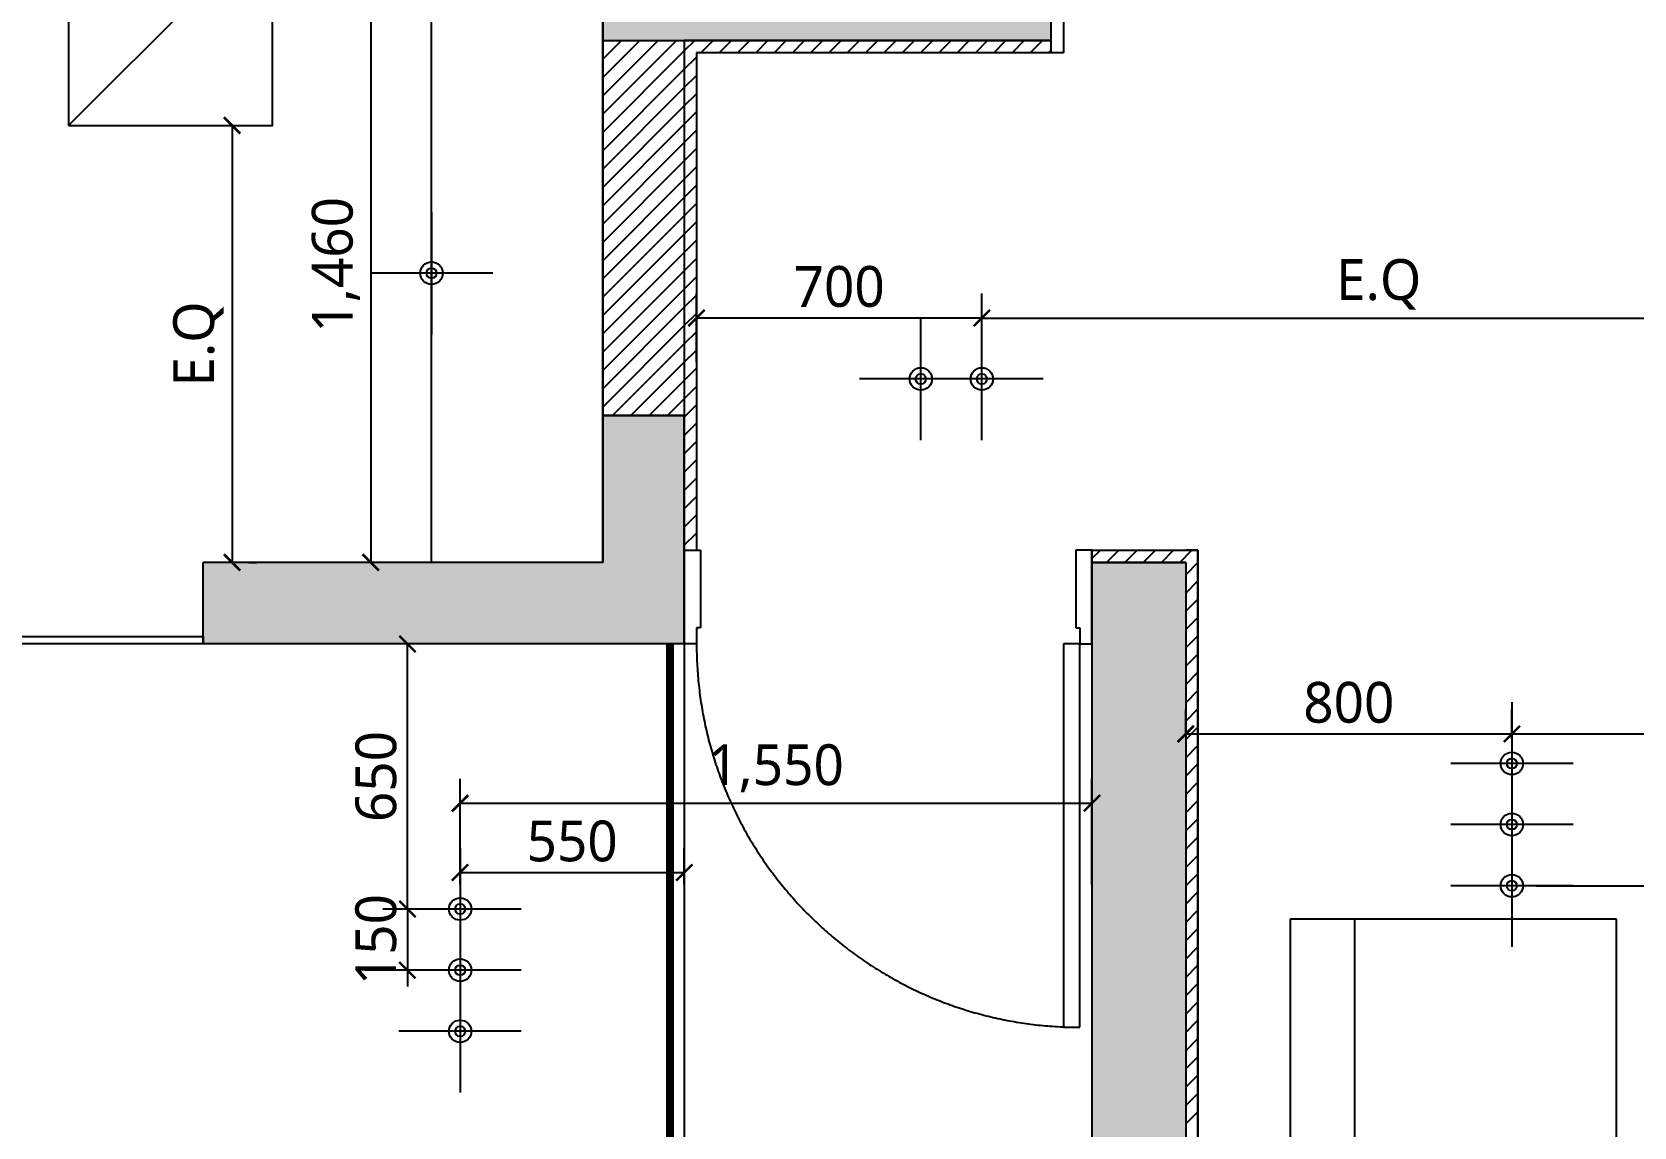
# Model space of a CAD drawing. Header units: millimetres. Extents: x 512 to 764439, y -71 to 559481.
# Drawn here: x 337159 to 341089, y 276426 to 279111 of the extents above; entities that cross this region are included whole.
import ezdxf

# ---------------------------------------------------------------- set-up
doc = ezdxf.new("R2010")
doc.units = ezdxf.units.MM
doc.header["$LTSCALE"] = 50
doc.linetypes.add('CENTER2', pattern=[28.575, 19.05, -3.175, 3.175, -3.175])
doc.linetypes.add('HIDDEN', pattern=[0.375, 0.25, -0.125])
for name, color, linetype in [('#조명', 40, 'Continuous'), ('DIM', 7, 'Continuous'), ('ha', 8, 'Continuous')]:
    doc.layers.add(name, color=color, linetype=linetype)
doc.styles.add('맑은 고딕', font='malgun.ttf')
doc.dimstyles.new('DH IN40', dxfattribs={"dimscale": 40, "dimtxt": 2.5, "dimasz": 1, "dimexe": 1.5, "dimexo": 1.5, "dimtad": 1, "dimdec": 7, "dimlunit": 6, "dimtxsty": '맑은 고딕', "dimblk": 'ARCHTICK', "dimcen": 2.5, "dimclrd": 256, "dimclre": 256, "dimclrt": 256, "dimadec": 0, "dimazin": 0, "dimtfac": 1, "dimtdec": 7, "dimtix": 1, "dimtmove": 0, "dimatfit": 3, "dimldrblk": 'ARCHTICK', "dimfxl": 1, "dimtfillclr": 1, "dimlwd": -1, "dimlwe": -1, "dimarcsym": 0})

# ---------------------------------------------------------------- blocks, each defined once
blk = doc.blocks.new('123123')
at = {"layer": 'ha', "linetype": 'Continuous'}
h = blk.add_hatch(color=8, dxfattribs=at)
h.dxf.hatch_style = 1
h.paths.add_polyline_path([(327221.9, 120647.9), (327221.9, 120977.9), (326991.9, 120977.9), (326991.9, 115837.9), (327221.9, 115837.9)])
h.paths.add_polyline_path([(326071.9, 119477.9), (324731.9, 119477.9), (324731.9, 119277.9), (326071.9, 119277.9)])
h.paths.add_polyline_path([(323831.9, 119477.9), (322821.9, 119477.9), (322821.9, 118447.9), (321491.9, 118447.9), (321491.9, 120777.9), (322691.9, 120777.9), (322691.9, 120977.9), (321291.9, 120977.9), (321291.9, 117667.9), (320191.9, 117667.9), (320191.9, 116287.9), (320391.9, 116287.9), (320391.9, 117467.9), (322851.9, 117467.9), (322851.9, 116147.9), (322621.9, 116147.9), (322621.9, 115967.9), (322881.9, 115967.9), (323721.9, 115967.9), (323721.9, 116147.9), (323021.9, 116147.9), (323021.9, 119277.9), (323831.9, 119277.9)])
h.paths.add_polyline_path([(322621.9, 118247.9), (322621.9, 117667.9), (321491.9, 117667.9), (321491.9, 118247.9)], flags=16)
h.paths.add_polyline_path([(322821.9, 114687.9), (322821.9, 115047.9), (322621.9, 115047.9), (322621.9, 114687.9), (321641.9, 114687.9), (321641.9, 114487.9), (322821.9, 114487.9)])
h.paths.add_polyline_path([(320741.9, 114687.9), (320391.9, 114687.9), (320391.9, 115727.9), (320191.9, 115727.9), (320191.9, 114687.9), (319281.9, 114687.9), (319281.9, 109257.9), (321671.9, 109257.9), (321671.9, 110317.9), (321251.9, 110317.9), (321251.9, 110837.9), (321751.9, 110837.9), (321751.9, 111037.9), (321031.9, 111037.9), (321031.9, 110837.9), (321031.9, 109457.9), (319481.9, 109457.9), (319481.9, 110837.9), (320251.9, 110837.9), (320251.9, 111037.9), (319601.9, 111037.9), (319601.9, 114487.9), (320391.9, 114487.9), (320741.9, 114487.9)])
h.paths.add_polyline_path([(324051.9, 114687.9), (323821.9, 114687.9), (323821.9, 110737.9), (324051.9, 110737.9)])
h.paths.add_polyline_path([(324051.9, 109787.9), (323851.9, 109787.9), (323851.9, 109697.9), (323181.9, 109697.9), (323181.9, 109497.9), (323851.9, 109497.9), (323851.9, 109257.9), (324051.9, 109257.9)])
h.paths.add_polyline_path([(329231.9, 114362.9), (329031.9, 114362.9), (329031.9, 110702.9), (329231.9, 110702.9), (329231.9, 110777.9), (329781.9, 110777.9), (329781.9, 110977.9), (329231.9, 110977.9)])
h.paths.add_polyline_path([(329891.9, 109657.9), (329231.9, 109657.9), (329231.9, 109812.9), (329031.9, 109812.9), (329031.9, 109257.9), (329231.9, 109257.9), (329231.9, 109457.9), (329891.9, 109457.9)])
h.paths.add_polyline_path([(333621.9, 114277.9), (333421.9, 114277.9), (333421.9, 116037.9), (332201.9, 116037.9), (332201.9, 119057.9), (330701.9, 119057.9), (330701.9, 118857.9), (332001.9, 118857.9), (332001.9, 116037.9), (330121.9, 116037.9), (330121.9, 115837.9), (330121.9, 115077.9), (330321.9, 115077.9), (330321.9, 115837.9), (333221.9, 115837.9), (333221.9, 114277.9), (332511.9, 114277.9), (330321.9, 114277.9), (330121.9, 114277.9), (330121.9, 114077.9), (333421.9, 114077.9), (333421.9, 110977.9), (332241.9, 110977.9), (332241.9, 110777.9), (333491.9, 110777.9), (333491.9, 109657.9), (332241.9, 109657.9), (332241.9, 109457.9), (333621.9, 109457.9)])
h.paths.add_polyline_path([(329221.9, 118857.9), (329351.9, 118857.9), (329351.9, 119057.9), (328671.9, 119057.9), (328671.9, 118857.9), (329021.9, 118857.9), (329021.9, 115837.9), (329221.9, 115837.9)])
h.paths.add_polyline_path([(330901.9, 120647.9), (330701.9, 120647.9), (330701.9, 120057.9), (330901.9, 120057.9)])
at = {"layer": 'ha', "color": 8, "linetype": 'Continuous'}
for p, q in [((322201.9, 114687.9), (322201.9, 116147.9)), ((322621.9, 116147.9), (322621.9, 114687.9)), ((323721.9, 115937.9), (323721.9, 116147.9)), ((323751.9, 116147.9), (323751.9, 115937.9)), ((322621.9, 115047.9), (322621.9, 115967.9)), ((322621.9, 115967.9), (322821.9, 115967.9)), ((322821.9, 115967.9), (322821.9, 115047.9)), ((323721.9, 115967.9), (322821.9, 115967.9)), ((322821.9, 115967.9), (322821.9, 114687.9)), ((323721.9, 115937.9), (322851.9, 115937.9)), ((322851.9, 115937.9), (322851.9, 114717.9)), ((323751.9, 115937.9), (323721.9, 115937.9)), ((322821.9, 115047.9), (322621.9, 115047.9)), ((323821.9, 114717.9), (324081.9, 114717.9)), ((323821.9, 114717.9), (323821.9, 114687.9)), ((323821.9, 114687.9), (323821.9, 114717.9)), ((323821.9, 114717.9), (324051.9, 114717.9)), ((324081.9, 114717.9), (324051.9, 114717.9)), ((324081.9, 114717.9), (324081.9, 110937.9)), ((324081.9, 110937.9), (324081.9, 114717.9)), ((322621.9, 114687.9), (322201.9, 114687.9)), ((323821.9, 114687.9), (324051.9, 114687.9)), ((324051.9, 114687.9), (323821.9, 114687.9)), ((324051.9, 114687.9), (324051.9, 110937.9)), ((324051.9, 114687.9), (324051.9, 110937.9)), ((320741.9, 114505.9), (321641.9, 114505.9)), ((321641.9, 114505.9), (321641.9, 114487.9)), ((321641.9, 114487.9), (320741.9, 114487.9)), ((325108.3, 113813.2), (324308.3, 113813.2)), ((324308.3, 113813.2), (324308.3, 113013.2)), ((324466.2, 113813.2), (324466.2, 111413.2)), ((325108.3, 113013.2), (325108.3, 113813.2))]:
    blk.add_line(p, q, dxfattribs=at)
at = {"layer": 'ha', "color": 8}
for p, q in [((322621.9, 115967.9), (322621.9, 116147.9)), ((323721.9, 115967.9), (323721.9, 116147.9)), ((322621.9, 115967.9), (322881.9, 115967.9)), ((322881.9, 115967.9), (323721.9, 115967.9)), ((322621.9, 114687.9), (322621.9, 115047.9)), ((322621.9, 115047.9), (322821.9, 115047.9)), ((322821.9, 114687.9), (322821.9, 115047.9)), ((322621.9, 114687.9), (321641.9, 114687.9)), ((321641.9, 114487.9), (321641.9, 114687.9)), ((322821.9, 114687.9), (322821.9, 114487.9)), ((323821.9, 114687.9), (323821.9, 110737.9)), ((324051.9, 114687.9), (323821.9, 114687.9)), ((324051.9, 114687.9), (324051.9, 110737.9)), ((322821.9, 114487.9), (321641.9, 114487.9))]:
    blk.add_line(p, q, dxfattribs=at)
at = {"layer": 'ha', "color": 8, "linetype": 'Continuous', "transparency": 33554559}
for p, q in [((322621.9, 115966.8), (322623, 115967.9)), ((322621.9, 115921.9), (322667.9, 115967.9)), ((322621.9, 115877), (322712.8, 115967.9)), ((322621.9, 115832.1), (322757.7, 115967.9)), ((322621.9, 115787.2), (322802.6, 115967.9)), ((322821.9, 115942.3), (322847.5, 115967.9)), ((322862.4, 115937.9), (322892.4, 115967.9)), ((322907.3, 115937.9), (322937.3, 115967.9)), ((322952.2, 115937.9), (322982.2, 115967.9)), ((322997.1, 115937.9), (323027.1, 115967.9)), ((323042, 115937.9), (323072, 115967.9)), ((323086.9, 115937.9), (323116.9, 115967.9)), ((323131.8, 115937.9), (323161.8, 115967.9)), ((323176.7, 115937.9), (323206.7, 115967.9)), ((323221.6, 115937.9), (323251.6, 115967.9)), ((323266.5, 115937.9), (323296.5, 115967.9)), ((323311.4, 115937.9), (323341.4, 115967.9)), ((323356.3, 115937.9), (323386.3, 115967.9)), ((323401.2, 115937.9), (323431.2, 115967.9)), ((323446.1, 115937.9), (323476.1, 115967.9)), ((323491, 115937.9), (323521, 115967.9)), ((323535.9, 115937.9), (323565.9, 115967.9)), ((323580.8, 115937.9), (323610.8, 115967.9)), ((323625.7, 115937.9), (323655.7, 115967.9)), ((323670.6, 115937.9), (323700.6, 115967.9)), ((322621.9, 115742.3), (322821.9, 115942.3)), ((322821.9, 115897.4), (322851.9, 115927.4)), ((323715.5, 115937.9), (323721.9, 115944.2)), ((322621.9, 115697.4), (322821.9, 115897.4)), ((322821.9, 115852.5), (322851.9, 115882.5)), ((322621.9, 115652.5), (322821.9, 115852.5)), ((322621.9, 115607.6), (322821.9, 115807.6)), ((322821.9, 115807.6), (322851.9, 115837.6)), ((322621.9, 115562.7), (322821.9, 115762.7)), ((322821.9, 115762.7), (322851.9, 115792.7)), ((322821.9, 115717.8), (322851.9, 115747.8)), ((322621.9, 115517.8), (322821.9, 115717.8)), ((322821.9, 115672.9), (322851.9, 115702.9)), ((322621.9, 115472.9), (322821.9, 115672.9)), ((322821.9, 115628), (322851.9, 115658)), ((322621.9, 115428), (322821.9, 115628)), ((322821.9, 115583.1), (322851.9, 115613.1)), ((322621.9, 115383.1), (322821.9, 115583.1)), ((322821.9, 115538.2), (322851.9, 115568.2)), ((322621.9, 115338.2), (322821.9, 115538.2)), ((322621.9, 115293.3), (322821.9, 115493.3)), ((322821.9, 115493.3), (322851.9, 115523.3)), ((322621.9, 115248.3), (322821.9, 115448.3)), ((322821.9, 115448.3), (322851.9, 115478.3)), ((322821.9, 115403.4), (322851.9, 115433.4)), ((322621.9, 115203.4), (322821.9, 115403.4)), ((322821.9, 115358.5), (322851.9, 115388.5)), ((322621.9, 115158.5), (322821.9, 115358.5)), ((322821.9, 115313.6), (322851.9, 115343.6)), ((322621.9, 115113.6), (322821.9, 115313.6)), ((322821.9, 115268.7), (322851.9, 115298.7)), ((322621.9, 115068.7), (322821.9, 115268.7)), ((322821.9, 115223.8), (322851.9, 115253.8)), ((322645.9, 115047.9), (322821.9, 115223.8)), ((322690.8, 115047.9), (322821.9, 115178.9)), ((322821.9, 115178.9), (322851.9, 115208.9)), ((322735.7, 115047.9), (322821.9, 115134)), ((322821.9, 115134), (322851.9, 115164)), ((322821.9, 115089.1), (322851.9, 115119.1)), ((322780.6, 115047.9), (322821.9, 115089.1)), ((322821.9, 115044.2), (322851.9, 115074.2)), ((322821.9, 114999.3), (322851.9, 115029.3)), ((322821.9, 114954.4), (322851.9, 114984.4)), ((322821.9, 114909.5), (322851.9, 114939.5)), ((322821.9, 114864.6), (322851.9, 114894.6)), ((322821.9, 114819.7), (322851.9, 114849.7)), ((322821.9, 114774.8), (322851.9, 114804.8)), ((322821.9, 114729.9), (322851.9, 114759.9)), ((323821.9, 114697.2), (323842.6, 114717.9)), ((323857.5, 114687.9), (323887.5, 114717.9)), ((323902.4, 114687.9), (323932.4, 114717.9)), ((323947.3, 114687.9), (323977.3, 114717.9)), ((323992.2, 114687.9), (324022.2, 114717.9)), ((324037.1, 114687.9), (324067.1, 114717.9)), ((324051.9, 114657.8), (324081.9, 114687.8)), ((324051.9, 114612.9), (324081.9, 114642.9)), ((324051.9, 114568), (324081.9, 114598)), ((324051.9, 114523.1), (324081.9, 114553.1)), ((324051.9, 114478.2), (324081.9, 114508.2)), ((324051.9, 114433.3), (324081.9, 114463.3)), ((324051.9, 114388.4), (324081.9, 114418.4)), ((324051.9, 114343.5), (324081.9, 114373.5)), ((324051.9, 114298.6), (324081.9, 114328.6)), ((324051.9, 114253.7), (324081.9, 114283.7)), ((324051.9, 114208.8), (324081.9, 114238.8)), ((324051.9, 114163.9), (324081.9, 114193.9)), ((324051.9, 114119), (324081.9, 114149)), ((324051.9, 114074.1), (324081.9, 114104.1)), ((324051.9, 114029.2), (324081.9, 114059.2)), ((324051.9, 113984.3), (324081.9, 114014.3)), ((324051.9, 113939.4), (324081.9, 113969.4)), ((324051.9, 113894.5), (324081.9, 113924.5)), ((324051.9, 113849.6), (324081.9, 113879.6)), ((324051.9, 113804.7), (324081.9, 113834.7)), ((324051.9, 113759.8), (324081.9, 113789.8)), ((324051.9, 113714.9), (324081.9, 113744.9)), ((324051.9, 113670), (324081.9, 113700)), ((324051.9, 113625.1), (324081.9, 113655.1)), ((324051.9, 113580.2), (324081.9, 113610.2)), ((324051.9, 113535.3), (324081.9, 113565.3)), ((324051.9, 113490.4), (324081.9, 113520.4)), ((324051.9, 113445.5), (324081.9, 113475.5)), ((324051.9, 113400.6), (324081.9, 113430.6)), ((324051.9, 113355.7), (324081.9, 113385.7)), ((324051.9, 113310.8), (324081.9, 113340.8))]:
    blk.add_line(p, q, dxfattribs=at)
at = {"layer": 'ha', "color": 8, "linetype": 'Continuous', "transparency": 33554687}
for p, q in [((322821.9, 114487.9), (322821.9, 114717.9)), ((322821.9, 114717.9), (322861.9, 114717.9)), ((322861.9, 114717.9), (322861.9, 114527.9)), ((323821.9, 114717.9), (323781.9, 114717.9)), ((323781.9, 114717.9), (323781.9, 114527.9)), ((323821.9, 114487.9), (323821.9, 114717.9)), ((322861.9, 114527.9), (322851.9, 114527.9)), ((322851.9, 114527.9), (322851.9, 114487.9)), ((323781.9, 114527.9), (323791.9, 114527.9)), ((323791.9, 114527.9), (323791.9, 114487.9)), ((322851.9, 114487.9), (322821.9, 114487.9)), ((323791.9, 114487.9), (323751.9, 114487.9)), ((323751.9, 114487.9), (323751.9, 113547.9)), ((323791.9, 114487.9), (323821.9, 114487.9)), ((323791.9, 113547.9), (323791.9, 114487.9)), ((323751.9, 113547.9), (323791.9, 113547.9))]:
    blk.add_line(p, q, dxfattribs=at)
at = {"layer": 'ha', "color": 8, "ltscale": 20}
blk.add_line((322821.9, 114547.9), (322821.9, 111097.9), dxfattribs=at)
blk.add_line((322821.9, 114547.9), (322821.9, 111097.9), dxfattribs=at)
at = {"layer": 'ha', "color": 8, "linetype": 'CENTER2', "ltscale": 20, "transparency": 33554687}
blk.add_arc((323791.9, 114487.9), 940, 180, 270, dxfattribs=at)
blk = doc.blocks.new('WHAUD')
at = {"layer": '#조명', "linetype": 'Continuous'}
for p, q in [((382552, 278027.6), (382552, 277727.6)), ((382702, 277877.6), (382402, 277877.6))]:
    blk.add_line(p, q, dxfattribs=at)
for radius in [27.5, 12.5]:
    blk.add_circle((382552, 277877.6), radius, dxfattribs=at)
blk = doc.blocks.new('_ArchTick')
at = {"color": 0, "linetype": 'ByBlock', "const_width": 0.15}
blk.add_lwpolyline([(-0.5, -0.5), (0.5, 0.5)], dxfattribs=at)
blk = doc.blocks.new('*D790')
at = {"layer": 'Defpoints', "color": 0, "linetype": 'Continuous', "transparency": 16777216}
for p in [(340789.2, 277390), (339989.2, 277331.4), (340789.2, 277317.6)]:
    blk.add_point(p, dxfattribs=at)
at = {"layer": 'DIM', "transparency": 16777216}
for p, q in [((339989.2, 277391.4), (339989.2, 277450)), ((340789.2, 277377.6), (340789.2, 277450)), ((339989.2, 277390), (340789.2, 277390))]:
    blk.add_line(p, q, dxfattribs=at)
at = {"layer": 'DIM', "linetype": 'Continuous', "transparency": 16777216, "xscale": 40, "yscale": 40, "zscale": 40, "rotation": 180}
blk.add_blockref('_ArchTick', (339989.2, 277390), dxfattribs=at)
at = {"layer": 'DIM', "linetype": 'Continuous', "transparency": 16777216, "xscale": 40, "yscale": 40, "zscale": 40}
blk.add_blockref('_ArchTick', (340789.2, 277390), dxfattribs=at)
at = {"layer": 'DIM', "linetype": 'Continuous', "transparency": 16777216, "insert": (340389.2, 277466.7), "char_height": 100, "attachment_point": 5, "style": '맑은 고딕'}
blk.add_mtext('800', dxfattribs=at)
blk = doc.blocks.new('*D791')
at = {"layer": 'Defpoints', "color": 0, "linetype": 'Continuous', "transparency": 16777216}
for p in [(341789.2, 277390), (340789.2, 277317.6), (341789.2, 277171.2)]:
    blk.add_point(p, dxfattribs=at)
at = {"layer": 'DIM', "transparency": 16777216}
for p, q in [((340789.2, 277377.6), (340789.2, 277450)), ((341789.2, 277231.2), (341789.2, 277450)), ((340789.2, 277390), (341789.2, 277390))]:
    blk.add_line(p, q, dxfattribs=at)
at = {"layer": 'DIM', "linetype": 'Continuous', "transparency": 16777216, "xscale": 40, "yscale": 40, "zscale": 40, "rotation": 180}
blk.add_blockref('_ArchTick', (340789.2, 277390), dxfattribs=at)
at = {"layer": 'DIM', "linetype": 'Continuous', "transparency": 16777216, "xscale": 40, "yscale": 40, "zscale": 40}
blk.add_blockref('_ArchTick', (341789.2, 277390), dxfattribs=at)
at = {"layer": 'DIM', "linetype": 'Continuous', "transparency": 16777216, "insert": (341289.2, 277475.3), "char_height": 100, "attachment_point": 5, "style": '맑은 고딕'}
blk.add_mtext('1,000', dxfattribs=at)
blk = doc.blocks.new('*D808')
at = {"layer": 'Defpoints', "color": 0, "linetype": 'Continuous', "transparency": 16777216}
for p in [(338080, 277610.5), (338209.2, 277610.5), (338209.2, 276960.5)]:
    blk.add_point(p, dxfattribs=at)
at = {"layer": 'DIM', "transparency": 16777216}
for p, q in [((338149.2, 277610.5), (338020, 277610.5)), ((338080, 276960.5), (338080, 277610.5)), ((338149.2, 276960.5), (338020, 276960.5))]:
    blk.add_line(p, q, dxfattribs=at)
at = {"layer": 'DIM', "linetype": 'Continuous', "transparency": 16777216, "xscale": 40, "yscale": 40, "zscale": 40}
for p, rotation in [((338080, 277610.5), 90), ((338080, 276960.5), 270)]:
    blk.add_blockref('_ArchTick', p, dxfattribs=dict(at, rotation=rotation))
at = {"layer": 'DIM', "linetype": 'Continuous', "transparency": 16777216, "insert": (338003.3, 277285.5), "char_height": 100, "attachment_point": 5, "rotation": 90, "style": '맑은 고딕'}
blk.add_mtext('650', dxfattribs=at)
blk = doc.blocks.new('*D809')
at = {"layer": 'Defpoints', "color": 0, "linetype": 'Continuous', "transparency": 16777216}
for p in [(338759.2, 277050), (338209.2, 276960.5), (338759.2, 276960.5)]:
    blk.add_point(p, dxfattribs=at)
at = {"layer": 'DIM', "transparency": 16777216}
for p, q in [((338209.2, 277020.5), (338209.2, 277110)), ((338759.2, 277020.5), (338759.2, 277110)), ((338209.2, 277050), (338759.2, 277050))]:
    blk.add_line(p, q, dxfattribs=at)
at = {"layer": 'DIM', "linetype": 'Continuous', "transparency": 16777216, "xscale": 40, "yscale": 40, "zscale": 40, "rotation": 180}
blk.add_blockref('_ArchTick', (338209.2, 277050), dxfattribs=at)
at = {"layer": 'DIM', "linetype": 'Continuous', "transparency": 16777216, "xscale": 40, "yscale": 40, "zscale": 40}
blk.add_blockref('_ArchTick', (338759.2, 277050), dxfattribs=at)
at = {"layer": 'DIM', "linetype": 'Continuous', "transparency": 16777216, "insert": (338484.2, 277126.7), "char_height": 100, "attachment_point": 5, "style": '맑은 고딕'}
blk.add_mtext('550', dxfattribs=at)
blk = doc.blocks.new('*D810')
at = {"layer": 'Defpoints', "color": 0, "linetype": 'Continuous', "transparency": 16777216}
for p in [(339759.2, 277220), (338209.2, 276960.5), (339759.2, 276960.5)]:
    blk.add_point(p, dxfattribs=at)
at = {"layer": 'DIM', "transparency": 16777216}
for p, q in [((338209.2, 277020.5), (338209.2, 277280)), ((339759.2, 277020.5), (339759.2, 277280)), ((338209.2, 277220), (339759.2, 277220))]:
    blk.add_line(p, q, dxfattribs=at)
at = {"layer": 'DIM', "linetype": 'Continuous', "transparency": 16777216, "xscale": 40, "yscale": 40, "zscale": 40, "rotation": 180}
blk.add_blockref('_ArchTick', (338209.2, 277220), dxfattribs=at)
at = {"layer": 'DIM', "linetype": 'Continuous', "transparency": 16777216, "xscale": 40, "yscale": 40, "zscale": 40}
blk.add_blockref('_ArchTick', (339759.2, 277220), dxfattribs=at)
at = {"layer": 'DIM', "linetype": 'Continuous', "transparency": 16777216, "insert": (338984.2, 277305.3), "char_height": 100, "attachment_point": 5, "style": '맑은 고딕'}
blk.add_mtext('1,550', dxfattribs=at)
blk = doc.blocks.new('*D835')
at = {"layer": 'Defpoints', "color": 0, "linetype": 'Continuous', "transparency": 16777216}
for p in [(337630, 278882.4), (337630, 277810.5), (337650, 277810.5)]:
    blk.add_point(p, dxfattribs=at)
at = {"layer": 'DIM', "transparency": 16777216}
for p, q in [((337650, 278882.4), (337650, 277810.5)), ((337690, 278882.4), (337710, 278882.4)), ((337690, 277810.5), (337710, 277810.5))]:
    blk.add_line(p, q, dxfattribs=at)
at = {"layer": 'DIM', "linetype": 'Continuous', "transparency": 16777216, "xscale": 40, "yscale": 40, "zscale": 40}
for p, rotation in [((337650, 278882.4), 90), ((337650, 277810.5), 270)]:
    blk.add_blockref('_ArchTick', p, dxfattribs=dict(at, rotation=rotation))
at = {"layer": 'DIM', "linetype": 'Continuous', "transparency": 16777216, "insert": (337567.5, 278346.4), "char_height": 100, "attachment_point": 5, "rotation": 90, "style": '맑은 고딕'}
blk.add_mtext('E.Q', dxfattribs=at)
blk = doc.blocks.new('*D988')
at = {"layer": 'Defpoints', "color": 0, "linetype": 'Continuous', "transparency": 16777216}
for p in [(338154.1, 279270.5), (337990, 277810.5), (338139.2, 277810.5)]:
    blk.add_point(p, dxfattribs=at)
at = {"layer": 'DIM', "transparency": 16777216}
for p, q in [((338094.1, 279270.5), (337930, 279270.5)), ((337990, 279270.5), (337990, 277810.5)), ((338079.2, 277810.5), (337930, 277810.5))]:
    blk.add_line(p, q, dxfattribs=at)
at = {"layer": 'DIM', "linetype": 'Continuous', "transparency": 16777216, "xscale": 40, "yscale": 40, "zscale": 40}
for p, rotation in [((337990, 279270.5), 90), ((337990, 277810.5), 270)]:
    blk.add_blockref('_ArchTick', p, dxfattribs=dict(at, rotation=rotation))
at = {"layer": 'DIM', "linetype": 'Continuous', "transparency": 16777216, "insert": (337904.7, 278540.5), "char_height": 100, "attachment_point": 5, "rotation": 90, "style": '맑은 고딕'}
blk.add_mtext('1,460', dxfattribs=at)
blk = doc.blocks.new('*D991')
at = {"layer": 'Defpoints', "color": 0, "linetype": 'Continuous', "transparency": 16777216}
for p in [(340789.2, 277017.6), (340789.2, 275677.6), (341260, 275677.6)]:
    blk.add_point(p, dxfattribs=at)
at = {"layer": 'DIM', "transparency": 16777216}
for p, q in [((340849.2, 277017.6), (341320, 277017.6)), ((341260, 277017.6), (341260, 275677.6)), ((340849.2, 275677.6), (341320, 275677.6))]:
    blk.add_line(p, q, dxfattribs=at)
at = {"layer": 'DIM', "linetype": 'Continuous', "transparency": 16777216, "xscale": 40, "yscale": 40, "zscale": 40}
for p, rotation in [((341260, 277017.6), 90), ((341260, 275677.6), 270)]:
    blk.add_blockref('_ArchTick', p, dxfattribs=dict(at, rotation=rotation))
at = {"layer": 'DIM', "linetype": 'Continuous', "transparency": 16777216, "insert": (341174.7, 276347.6), "char_height": 100, "attachment_point": 5, "rotation": 90, "style": '맑은 고딕'}
blk.add_mtext('1,340', dxfattribs=at)
blk = doc.blocks.new('*D1473')
at = {"layer": 'Defpoints', "color": 0, "linetype": 'Continuous', "transparency": 16777216}
for p in [(338789.2, 278410), (339489.2, 278260), (338789.2, 278241.8)]:
    blk.add_point(p, dxfattribs=at)
at = {"layer": 'DIM', "transparency": 16777216}
for p, q in [((338789.2, 278301.8), (338789.2, 278470)), ((339489.2, 278320), (339489.2, 278470)), ((339489.2, 278410), (338789.2, 278410))]:
    blk.add_line(p, q, dxfattribs=at)
at = {"layer": 'DIM', "linetype": 'Continuous', "transparency": 16777216, "xscale": 40, "yscale": 40, "zscale": 40, "rotation": 180}
blk.add_blockref('_ArchTick', (338789.2, 278410), dxfattribs=at)
at = {"layer": 'DIM', "linetype": 'Continuous', "transparency": 16777216, "xscale": 40, "yscale": 40, "zscale": 40}
blk.add_blockref('_ArchTick', (339489.2, 278410), dxfattribs=at)
at = {"layer": 'DIM', "linetype": 'Continuous', "transparency": 16777216, "insert": (339139.2, 278486.7), "char_height": 100, "attachment_point": 5, "style": '맑은 고딕'}
blk.add_mtext('700', dxfattribs=at)
blk = doc.blocks.new('*D1474')
at = {"layer": 'Defpoints', "color": 0, "linetype": 'Continuous', "transparency": 16777216}
for p in [(341435.9, 278410), (339489.2, 278260), (341435.9, 278260)]:
    blk.add_point(p, dxfattribs=at)
at = {"layer": 'DIM', "transparency": 16777216}
for p, q in [((339489.2, 278320), (339489.2, 278470)), ((341435.9, 278320), (341435.9, 278470)), ((339489.2, 278410), (341435.9, 278410))]:
    blk.add_line(p, q, dxfattribs=at)
at = {"layer": 'DIM', "linetype": 'Continuous', "transparency": 16777216, "xscale": 40, "yscale": 40, "zscale": 40, "rotation": 180}
blk.add_blockref('_ArchTick', (339489.2, 278410), dxfattribs=at)
at = {"layer": 'DIM', "linetype": 'Continuous', "transparency": 16777216, "xscale": 40, "yscale": 40, "zscale": 40}
blk.add_blockref('_ArchTick', (341435.9, 278410), dxfattribs=at)
at = {"layer": 'DIM', "linetype": 'Continuous', "transparency": 16777216, "insert": (340462.6, 278492.5), "char_height": 100, "attachment_point": 5, "style": '맑은 고딕'}
blk.add_mtext('E.Q', dxfattribs=at)
blk = doc.blocks.new('*D1488')
at = {"layer": 'Defpoints', "color": 0, "linetype": 'Continuous', "transparency": 16777216}
for p in [(338209.2, 276960.5), (338080, 276810.5), (338209.2, 276810.5)]:
    blk.add_point(p, dxfattribs=at)
at = {"layer": 'DIM', "transparency": 16777216}
for p, q in [((338080, 276960.5), (338080, 277000.5)), ((338149.2, 276960.5), (338020, 276960.5)), ((338080, 276960.5), (338080, 276810.5)), ((338149.2, 276810.5), (338020, 276810.5)), ((338080, 276810.5), (338080, 276770.5))]:
    blk.add_line(p, q, dxfattribs=at)
at = {"layer": 'DIM', "linetype": 'Continuous', "transparency": 16777216, "xscale": 40, "yscale": 40, "zscale": 40}
for p, rotation in [((338080, 276960.5), 270), ((338080, 276810.5), 90)]:
    blk.add_blockref('_ArchTick', p, dxfattribs=dict(at, rotation=rotation))
at = {"layer": 'DIM', "linetype": 'Continuous', "transparency": 16777216, "insert": (338003.1, 276885.5), "char_height": 100, "attachment_point": 5, "rotation": 90, "style": '맑은 고딕'}
blk.add_mtext('150', dxfattribs=at)

msp = doc.modelspace()

# ---------------------------------------------------------------- linework, layer by layer
at = {"layer": '#조명', "linetype": 'Continuous'}
msp.add_line((337748.91390056, 279382.35505366), (337248.91390056, 278882.35505366), dxfattribs=at)
msp.add_lwpolyline([(337248.91390056, 278882.35505366), (337748.91390056, 278882.35505366), (337748.91390056, 279382.35505366), (337248.91390056, 279382.35505366)], close=True, dxfattribs=at)
at = {"layer": '#조명', "color": 30, "linetype": 'HIDDEN', "ltscale": 20, "true_color": 0xf26722, "const_width": 20}
msp.add_lwpolyline([(338724.23372998, 274220.52136496), (338724.23372998, 277610.52136496)], dxfattribs=at)

# ---------------------------------------------------------------- block references
at = {"layer": '#조명', "linetype": 'Continuous'}
for p in [(-44412.7288142, 642.35868646), (-41762.7288142, -560), (-41762.7288142, -710), (-41762.7288142, -860), (-44342.7288142, -917.11994859), (-44342.7288142, -1067.11994859), (-44342.7288142, -1217.11994859)]:
    msp.add_blockref('WHAUD', p, dxfattribs=at)
at = {"layer": '#조명', "linetype": 'Continuous', "rotation": 270}
for p in [(61461.59241644, 660812.48390914), (61611.59241644, 660812.48390914)]:
    msp.add_blockref('WHAUD', p, dxfattribs=at)
at = {"linetype": 'Continuous'}
msp.add_blockref('123123', (15937.37803297, 163122.61808096), dxfattribs=at)

# ---------------------------------------------------------------- dimensions: what is measured, and where the dimension line sits
at = {"layer": 'DIM', "linetype": 'Continuous'}
for base, p1, p2, picture, middle in [((337990.0000000003, 277810.5213649562), (338154.0738152731, 279270.521364956), (338139.2337299853, 277810.521364956), '*D988', (337904.6739130438, 278540.521364956)), ((338080.0000000003, 277610.5213649562), (338209.2337299853, 276960.521364956), (338209.2337299853, 277610.521364956), '*D808', (338003.3355978265, 277285.521364956)), ((341260.0000000003, 275677.6413135419), (340789.2337299854, 277017.6413135417), (340789.2337299854, 275677.6413135417), '*D991', (341174.6739130438, 276347.6413135417)), ((338080.0000000006, 276810.5213649562), (338209.2337299853, 276960.521364956), (338209.2337299853, 276810.521364956), '*D1488', (338003.0638586963, 276885.521364956))]:
    dim = msp.add_linear_dim(base=base, p1=p1, p2=p2, angle=90, dimstyle='DH IN40', dxfattribs=at)
    dim.commit()
    dim.dimension.update_dxf_attribs({"geometry": picture, "text_midpoint": middle})
dim = msp.add_linear_dim(base=(337650, 277810.52136496), p1=(337630, 278882.35505366), p2=(337630, 277810.52136496), angle=90, text='E.Q', dimstyle='DH IN40', dxfattribs=at)
dim.commit()
dim.dimension.update_dxf_attribs({"geometry": '*D835', "text_midpoint": (337567.45923913, 278346.43820931)})
for base, p1, p2, picture, middle in [((338789.2337299854, 278410), (339489.2337299853, 278260.0446787157), (338789.2337299854, 278241.7568414576), '*D1473', (339139.2337299854, 278486.6644021739)), ((341789.2337299854, 277390), (340789.2337299854, 277317.6413135417), (341789.2337299854, 277171.1814300725), '*D791', (341289.2337299854, 277475.3260869565)), ((340789.2337299854, 277390), (339989.2337299853, 277331.3966530061), (340789.2337299854, 277317.6413135417), '*D790', (340389.2337299853, 277466.6644021739)), ((339759.2337299853, 277220), (338209.2337299853, 276960.521364956), (339759.2337299853, 276960.521364956), '*D810', (338984.2337299853, 277305.3260869565)), ((338759.2337299853, 277050), (338209.2337299853, 276960.521364956), (338759.2337299853, 276960.521364956), '*D809', (338484.2337299853, 277126.6644021739))]:
    dim = msp.add_linear_dim(base=base, p1=p1, p2=p2, dimstyle='DH IN40', dxfattribs=at)
    dim.commit()
    dim.dimension.update_dxf_attribs({"geometry": picture, "text_midpoint": middle})
dim = msp.add_linear_dim(base=(341435.90039665, 278410), p1=(339489.23372999, 278260.04467872), p2=(341435.90039665, 278260.04467872), text='E.Q', dimstyle='DH IN40', dxfattribs=at)
dim.commit()
dim.dimension.update_dxf_attribs({"geometry": '*D1474', "text_midpoint": (340462.56706332, 278492.54076087)})

doc.saveas('drawing.dxf')
